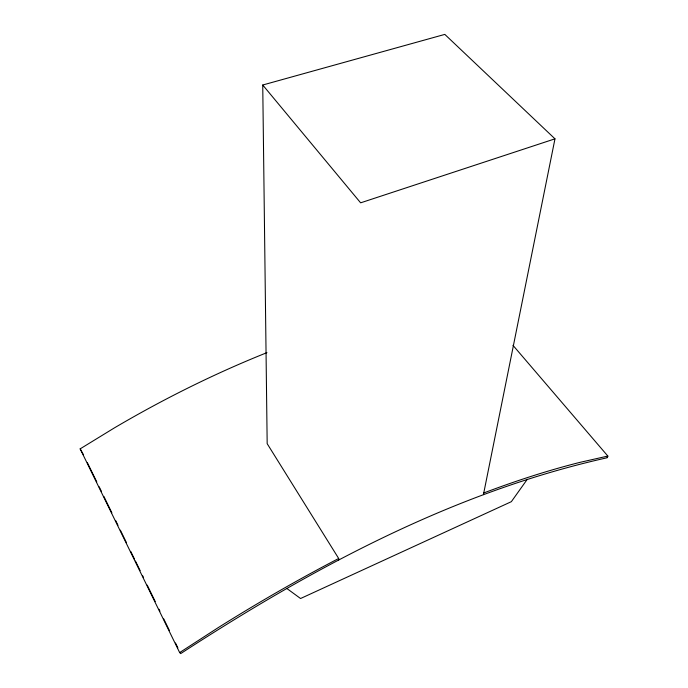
<?xml version="1.0" encoding="UTF-8"?>
<svg xmlns="http://www.w3.org/2000/svg" width="688" height="688" viewBox="0 0 688 688"><rect width="100%" height="100%" fill="white"/><g stroke="black" fill="none" stroke-linecap="round" stroke-linejoin="round"><path stroke-width="1.03" d="M338.591 560.109L338.694 558.501L267.176 443.674L262.739 85.011L444.818 34.4L554.975 138.838L483.432 494.629M607.323 457.718L607.839 456.067L512.973 345.333M527.292 479.278L511.356 501.672L300.57 598.517L286.767 588.429M266.953 352.634A519.423 226.988 -31.3 0 0 114.32 427.936L80.161 448.86L179.663 652.577L218.216 627.637A576.2 186.328 -33 0 1 337.043 559.335L338.694 558.51M483.767 492.995L485.221 492.419A576.2 186.328 -33 0 1 580.517 462.233L607.839 456.067L606.739 457.847C452.919 492.195 311.87 568.331 180.686 653.6L179.663 652.577M554.975 138.838L360.632 202.831L262.739 85.011M80.161 448.86L83.583 454.923M87.359 462.637L96.784 481.927M99.141 486.751L101.497 491.567M103.854 496.392L111.869 512.792M115.636 520.506L117.992 525.331M120.348 530.147L126.48 542.686M130.72 551.372L134.495 559.086M135.433 561.012L140.146 570.653M142.502 575.478L143.448 577.404M147.223 585.127L155.23 601.518M159.005 609.233L159.943 611.168M163.718 618.882L169.377 630.449M175.5 642.988L177.857 647.812"/></g></svg>
